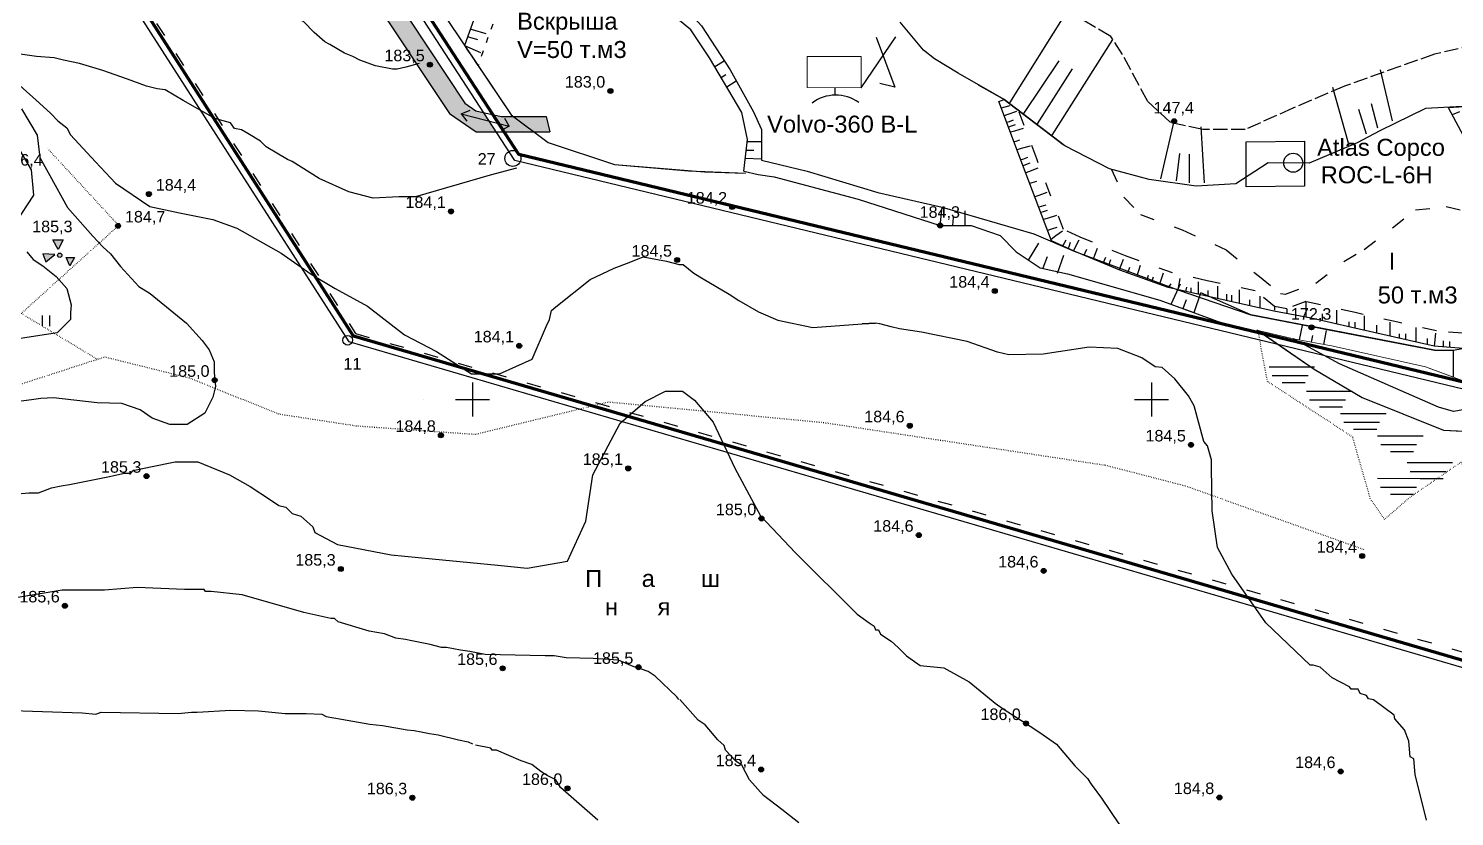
# Model space of a CAD drawing. Header units: millimetres. Extents: x 6243 to 9314, y 4730 to 7085.
# Drawn here: x 6669.2 to 7089.2, y 5077.3 to 5309.2 of the extents above; entities that cross this region are included whole.
import ezdxf

# ---------------------------------------------------------------- set-up
doc = ezdxf.new("R2010")
doc.units = ezdxf.units.MM
doc.header["$LTSCALE"] = 0.7
for name, pattern in [('ACAD_ISO02W100', [15, 12, -3]), ('ACAD_ISO03W100', [30, 12, -18]), ('ACAD_ISO07W100', [3, 0, -3])]:
    doc.linetypes.add(name, pattern=pattern)
for name, color, linetype in [('болото', 84, 'Continuous'), ('відм', 14, 'Continuous'), ('горизонталі', 22, 'Continuous'), ('горный отвод', 7, 'Continuous'), ('свердловини', 7, 'Continuous'), ('чорн', 255, 'Continuous'), ('штриховка', 7, 'Continuous')]:
    doc.layers.add(name, color=color, linetype=linetype)
doc.styles.get("Standard").update_dxf_attribs({"font": 'arial.ttf'})

msp = doc.modelspace()

# ---------------------------------------------------------------- hatches: boundary and pattern name
at = {"ltscale": 0.2, "true_color": 0x000000}
h = msp.add_hatch(color=18, dxfattribs=at)
h.dxf.hatch_style = 1
h.paths.add_polyline_path([(6821.68, 5283.31), (6812.06, 5283.31), (6818.01, 5278.84), (6822.76, 5278.84)])
h.paths.add_polyline_path([(6812.06, 5283.31), (6808.41, 5283.31), (6806.12, 5283.82), (6809.35, 5278.84), (6818.01, 5278.84)])
h.paths.add_polyline_path([(6743.38, 5369.37), (6738.08, 5367.43), (6749.92, 5349.55), (6770.18, 5318.94), (6793.19, 5284.18), (6801.13, 5278.84), (6806.95, 5278.84), (6803.31, 5284.44), (6800.95, 5284.96), (6797.73, 5287.24)])
h.paths.add_polyline_path([(6786.74, 5298.58, -1), (6788.2, 5298.58, -1)], flags=16)
h.paths.add_polyline_path([(6728.04, 5393.35), (6716.62, 5411.19), (6708.32, 5424.18), (6704.36, 5430.37), (6704.01, 5433.69), (6703.81, 5433.56), (6698.81, 5422.68), (6701.92, 5417.34), (6720.78, 5393.56), (6738.08, 5367.43), (6743.38, 5369.37)])
h.paths.add_polyline_path([(6702.28, 5435.08, -0.293014), (6700.49, 5437.88, -0.018732), (6700.5, 5438.11), (6698.76, 5438.43), (6695.71, 5433.25), (6695.71, 5428.04), (6697.57, 5424.82)])
h.paths.add_polyline_path([(6703.52, 5433.36), (6703.84, 5433.63), (6703.98, 5433.93), (6703.89, 5434.82, -0.13467), (6702.28, 5435.08), (6697.57, 5424.82), (6698.76, 5422.77)])
h.paths.add_polyline_path([(6772.69, 5297.71), (6786.28, 5297.71), (6786.28, 5304.71), (6772.7, 5304.71)], flags=25)
at = {"layer": 'відм', "ltscale": 0.2, "true_color": 0x000000}
h = msp.add_hatch(color=18, dxfattribs=at)
h.dxf.hatch_style = 1
h.paths.add_polyline_path([(6788.2, 5298.58, 1), (6786.74, 5298.58, 1)])
h = msp.add_hatch(color=18, dxfattribs=at)
h.dxf.hatch_style = 1
h.paths.add_polyline_path([(6841.35, 5290.81, 1), (6839.89, 5290.81, 1)])
h = msp.add_hatch(color=18, dxfattribs=at)
h.dxf.hatch_style = 1
h.paths.add_polyline_path([(6705.42, 5260.49, 1), (6703.96, 5260.49, 1)])
h = msp.add_hatch(color=18, dxfattribs=at)
h.dxf.hatch_style = 1
h.paths.add_polyline_path([(6794.4, 5255.38, 1), (6792.94, 5255.38, 1)])
h = msp.add_hatch(color=18, dxfattribs=at)
h.dxf.hatch_style = 1
h.paths.add_polyline_path([(6877.26, 5256.67, 1), (6875.79, 5256.67, 1)])
h = msp.add_hatch(color=18, dxfattribs=at)
h.dxf.hatch_style = 1
h.paths.add_polyline_path([(6696.34, 5251.13, 1), (6694.88, 5251.13, 1)])
h = msp.add_hatch(color=18, dxfattribs=at)
h.dxf.hatch_style = 1
h.paths.add_polyline_path([(6861.01, 5241.07, 1), (6859.55, 5241.07, 1)])
h = msp.add_hatch(color=18, dxfattribs=at)
h.dxf.hatch_style = 1
h.paths.add_polyline_path([(6954.57, 5231.95, 1), (6953.1, 5231.95, 1)])
h = msp.add_hatch(color=18, dxfattribs=at)
h.dxf.hatch_style = 1
h.paths.add_polyline_path([(6814.51, 5215.83, 1), (6813.04, 5215.83, 1)])
h = msp.add_hatch(color=18, dxfattribs=at)
h.dxf.hatch_style = 1
h.paths.add_polyline_path([(6724.81, 5205.71, 1), (6723.35, 5205.71, 1)])
h = msp.add_hatch(color=18, dxfattribs=at)
h.dxf.hatch_style = 1
h.paths.add_polyline_path([(6929.53, 5192.3, 1), (6928.06, 5192.3, 1)])
h = msp.add_hatch(color=18, dxfattribs=at)
h.dxf.hatch_style = 1
h.paths.add_polyline_path([(6791.46, 5189.49, 1), (6789.99, 5189.49, 1)])
h = msp.add_hatch(color=18, dxfattribs=at)
h.dxf.hatch_style = 1
h.paths.add_polyline_path([(7012.36, 5186.67, 1), (7010.89, 5186.67, 1)])
h = msp.add_hatch(color=18, dxfattribs=at)
h.dxf.hatch_style = 1
h.paths.add_polyline_path([(6846.61, 5179.74, 1), (6845.15, 5179.74, 1)])
h = msp.add_hatch(color=18, dxfattribs=at)
h.dxf.hatch_style = 1
h.paths.add_polyline_path([(6704.73, 5177.47, 1), (6703.27, 5177.47, 1)])
h = msp.add_hatch(color=18, dxfattribs=at)
h.dxf.hatch_style = 1
h.paths.add_polyline_path([(6885.85, 5164.97, 1), (6884.38, 5164.97, 1)])
h = msp.add_hatch(color=18, dxfattribs=at)
h.dxf.hatch_style = 1
h.paths.add_polyline_path([(6932.19, 5160.1, 1), (6930.72, 5160.1, 1)])
h = msp.add_hatch(color=18, dxfattribs=at)
h.dxf.hatch_style = 1
h.paths.add_polyline_path([(7062.78, 5153.95, 1), (7061.31, 5153.95, 1)])
h = msp.add_hatch(color=18, dxfattribs=at)
h.dxf.hatch_style = 1
h.paths.add_polyline_path([(6761.96, 5150.13, 1), (6760.49, 5150.13, 1)])
h = msp.add_hatch(color=18, dxfattribs=at)
h.dxf.hatch_style = 1
h.paths.add_polyline_path([(6968.96, 5149.57, 1), (6967.5, 5149.57, 1)])
h = msp.add_hatch(color=18, dxfattribs=at)
h.dxf.hatch_style = 1
h.paths.add_polyline_path([(6680.7, 5139.29, 1), (6679.24, 5139.29, 1)])
h = msp.add_hatch(color=18, dxfattribs=at)
h.dxf.hatch_style = 1
h.paths.add_polyline_path([(6809.62, 5120.9, 1), (6808.15, 5120.9, 1)])
h = msp.add_hatch(color=18, dxfattribs=at)
h.dxf.hatch_style = 1
h.paths.add_polyline_path([(6849.64, 5121.22, 1), (6848.17, 5121.22, 1)])
h = msp.add_hatch(color=18, dxfattribs=at)
h.dxf.hatch_style = 1
h.paths.add_polyline_path([(6963.76, 5104.68, 1), (6962.3, 5104.68, 1)])
h = msp.add_hatch(color=18, dxfattribs=at)
h.dxf.hatch_style = 1
h.paths.add_polyline_path([(6885.77, 5091.1, 1), (6884.3, 5091.1, 1)])
h = msp.add_hatch(color=18, dxfattribs=at)
h.dxf.hatch_style = 1
h.paths.add_polyline_path([(7056.44, 5090.54, 1), (7054.98, 5090.54, 1)])
h = msp.add_hatch(color=18, dxfattribs=at)
h.dxf.hatch_style = 1
h.paths.add_polyline_path([(6828.73, 5085.57, 1), (6827.27, 5085.57, 1)])
h = msp.add_hatch(color=18, dxfattribs=at)
h.dxf.hatch_style = 1
h.paths.add_polyline_path([(6783.03, 5082.81, 1), (6781.57, 5082.81, 1)])
h = msp.add_hatch(color=18, dxfattribs=at)
h.dxf.hatch_style = 1
h.paths.add_polyline_path([(7020.73, 5082.87, 1), (7019.26, 5082.87, 1)])
at = {"layer": 'чорн', "ltscale": 0.2, "true_color": 0x000000}
h = msp.add_hatch(color=18, dxfattribs=at)
h.dxf.hatch_style = 1
h.paths.add_polyline_path([(7007.39, 5281.94, 1), (7005.92, 5281.94, 1)])
h = msp.add_hatch(color=18, dxfattribs=at)
h.dxf.hatch_style = 1
h.paths.add_polyline_path([(6938.47, 5251.23, 1), (6937, 5251.23, 1)])
h = msp.add_hatch(color=18, dxfattribs=at)
h.dxf.hatch_style = 1
h.paths.add_polyline_path([(6676.99, 5242.72), (6673.49, 5242.89), (6674.31, 5240.5)])
h.paths.add_polyline_path([(6678.02, 5244.14), (6679.42, 5247.06), (6676.41, 5247.06)])
h.paths.add_polyline_path([(6682.76, 5241.86), (6680.31, 5241.86), (6681.43, 5239.34)])
h.paths.add_polyline_path([(6677.8, 5242.46, 1), (6679.08, 5242.46, 1)])
h = msp.add_hatch(color=18, dxfattribs=at)
h.dxf.hatch_style = 1
h.paths.add_polyline_path([(7047.84, 5221.25, 1), (7046.37, 5221.25, 1)])

# ---------------------------------------------------------------- linework, layer by layer
at = {"color": 18, "ltscale": 0.2, "true_color": 0x000000}
for points in [[(6703.57, 5437.88), (6704.36, 5430.37), (6708.32, 5424.18), (6716.62, 5411.19), (6728.04, 5393.35), (6743.38, 5369.37), (6797.73, 5287.24)], [(6720.78, 5393.56), (6749.92, 5349.55), (6770.18, 5318.94), (6793.19, 5284.18), (6801.13, 5278.84), (6822.76, 5278.84)], [(6819.98, 5366.27), (6797.7, 5304.25)], [(6797.7, 5304.25), (6811.44, 5283.77), (6822.28, 5275.63), (6841.81, 5269.16), (6863.63, 5267.37), (6880.41, 5266.62)], [(6948.97, 5292.65), (6954.51, 5289.49), (6956.56, 5288.32), (6963.63, 5282.94), (6968.54, 5279.2), (6973.96, 5275.08)], [(6797.73, 5287.24), (6800.95, 5284.96), (6808.41, 5283.31), (6821.68, 5283.31), (6822.76, 5278.84)]]:
    msp.add_lwpolyline(points, dxfattribs=at)
at = {"color": 18, "linetype": 'ACAD_ISO03W100', "ltscale": 0.2, "true_color": 0x000000}
msp.add_lwpolyline([(6824.17, 5361.99), (6801.65, 5298.37), (6797.7, 5304.25)], dxfattribs=at)
at = {"layer": 'болото', "color": 18, "ltscale": 0.2, "true_color": 0x000000}
for p, q in [((7034.6, 5209.66), (7048.01, 5209.65)), ((7035.53, 5207.08), (7046.1, 5207.08)), ((7038.43, 5205.04), (7045.24, 5205.04)), ((7045.65, 5202.45), (7059.06, 5202.45)), ((7046.57, 5199.88), (7057.14, 5199.87)), ((7049.48, 5197.83), (7056.28, 5197.83)), ((7055.69, 5195.9), (7069.1, 5195.9)), ((7056.62, 5193.32), (7067.19, 5193.32)), ((7059.52, 5191.28), (7066.33, 5191.28)), ((7066.56, 5189.35), (7079.97, 5189.35)), ((7067.49, 5186.78), (7078.06, 5186.78)), ((7070.39, 5184.73), (7077.2, 5184.73)), ((7075.25, 5181.44), (7088.66, 5181.43)), ((7076.18, 5178.86), (7086.75, 5178.86)), ((7066.53, 5176.82), (7079.94, 5176.81)), ((7067.45, 5174.24), (7078.02, 5174.24)), ((7079.08, 5176.81), (7085.89, 5176.81)), ((7070.36, 5172.2), (7077.16, 5172.19))]:
    msp.add_line(p, q, dxfattribs=at)
at = {"layer": 'болото', "color": 18, "linetype": 'ACAD_ISO07W100', "lineweight": 25, "ltscale": 0.2, "true_color": 0x000000}
msp.add_lwpolyline([(7150.26, 5205.02), (7159.75, 5197.08), (7164.46, 5168.69), (7174, 5153.92), (7200.06, 5141.56), (7203.46, 5137.17), (7185.05, 5115.76), (7174.56, 5107.42), (7158.41, 5089.31), (7152.75, 5108.93), (7136.6, 5139.36), (7130.28, 5146.91), (7119.1, 5149.02), (7109.28, 5154.21), (7100.7, 5167.7), (7091.15, 5181.5), (7075.67, 5170.85), (7068.59, 5164.72), (7064.43, 5170.85), (7059.25, 5188.96), (7034.12, 5205.35), (7031.37, 5220.31)], dxfattribs=at)
at = {"layer": 'відм', "color": 18, "ltscale": 0.2, "true_color": 0x000000}
for centre in [(6787.47, 5298.58), (6840.62, 5290.81), (6704.69, 5260.49), (6793.67, 5255.38), (6876.52, 5256.67), (6695.61, 5251.13), (6860.28, 5241.07), (6953.84, 5231.95), (6813.77, 5215.83), (6724.08, 5205.71), (6928.8, 5192.3), (6790.72, 5189.49), (7011.63, 5186.67), (6845.88, 5179.74), (6704, 5177.47), (6885.11, 5164.97), (6931.45, 5160.1), (7062.05, 5153.95), (6761.23, 5150.13), (6968.23, 5149.57), (6679.97, 5139.29), (6808.89, 5120.9), (6848.91, 5121.22), (6963.03, 5104.68), (6885.03, 5091.1), (7055.71, 5090.54), (6828, 5085.57), (6782.3, 5082.81), (7020, 5082.87)]:
    msp.add_circle(centre, 0.733, dxfattribs=at)
at = {"layer": 'горизонталі', "color": 18, "true_color": 0x000000}
for points in [[(6784.3, 5298.87), (6780.35, 5297.83), (6777.86, 5297.21), (6776.41, 5297.21), (6771.43, 5298.25), (6766.87, 5299.91), (6764.79, 5300.94), (6762.3, 5301.98), (6757.95, 5304.47), (6756.5, 5305.3), (6753.38, 5308), (6750.27, 5311.32), (6746.75, 5312.57), (6744.26, 5313.81), (6741.35, 5315.89), (6732.64, 5319.42), (6723.3, 5322.32), (6720.81, 5323.15), (6715.62, 5324.19), (6713.34, 5324.4), (6710.85, 5323.98), (6702.35, 5322.33), (6675.87, 5319.33), (6661.67, 5317.72)], [(6812.92, 5268.15), (6805.25, 5266.08), (6783.25, 5259.65), (6778.27, 5259.65), (6770.8, 5259.24), (6763.54, 5261.11), (6754.83, 5265.05), (6746.94, 5270.03), (6745.49, 5270.65), (6739.27, 5274.39), (6737.61, 5276.05), (6733.87, 5278.33), (6732.01, 5279.37), (6729.93, 5279.79), (6728.69, 5281.45), (6726.61, 5282.07), (6724.12, 5282.69), (6714.83, 5288.05), (6709.47, 5291.14), (6707.11, 5291.41), (6704, 5292.24), (6698.4, 5294.32), (6691.14, 5296.81), (6684.29, 5298.88), (6679.52, 5299.92), (6676.82, 5300.54), (6671.63, 5300.96), (6662.71, 5302.21)], [(6666.65, 5292.45), (6672.46, 5287.27), (6675.78, 5284.15), (6677.85, 5282.08), (6680.55, 5280), (6681.59, 5277.93), (6688.93, 5270.02), (6694.84, 5263.66), (6704.97, 5256.78), (6713.76, 5254.97), (6723.54, 5252.95), (6730.61, 5250.41), (6743.7, 5243.05), (6752.46, 5236.87), (6759.59, 5232.68), (6769.12, 5227.52), (6779.95, 5219.07), (6789.41, 5214.12), (6799.68, 5207.61), (6807.95, 5207.61), (6817.6, 5211.87), (6821.84, 5221.67), (6822.67, 5223.54), (6823.29, 5226.24), (6824.54, 5227.28), (6834.7, 5235.37), (6841.76, 5238.68), (6846.12, 5240.34), (6850.27, 5242), (6857.11, 5240.76), (6860.85, 5239.72), (6862.09, 5239.72), (6865.2, 5237.23), (6867.9, 5235.57), (6875.58, 5231), (6878.48, 5229.13), (6884.29, 5225.81), (6889.89, 5223.32), (6900.27, 5221.24), (6914.79, 5222.28), (6918.73, 5222.49), (6914.79, 5222.28)], [(6667.19, 5285.54), (6671.8, 5277.79), (6672.61, 5271.26), (6675.57, 5265.9), (6680.75, 5256.56), (6688.22, 5248.05), (6691.13, 5244.94), (6693.41, 5242.86), (6696.31, 5239.13), (6701.71, 5233.32), (6705.03, 5231.24), (6713.12, 5224.6), (6715.81, 5222.52), (6720.38, 5217.34), (6722.45, 5214.64), (6723.9, 5211.11), (6723.9, 5208), (6724.32, 5203.85), (6723.49, 5200.74), (6721.2, 5195.96), (6716.02, 5192.65), (6710.83, 5192.65), (6705.64, 5194.52), (6702.11, 5197.01), (6696.72, 5198.87), (6689.46, 5199.08), (6676.59, 5200.54), (6672.86, 5200.33), (6670.16, 5199.92), (6664.15, 5199.09)], [(6665.06, 5276.17), (6670.01, 5267.58), (6670.75, 5260.12), (6665.28, 5251.88)], [(6668.72, 5243.49), (6670.59, 5241.21), (6673.49, 5239.34), (6677.43, 5236.22), (6680.54, 5232.7), (6681.79, 5227.92), (6681.58, 5225.64), (6681.58, 5223.57), (6677.64, 5219.63), (6657.3, 5216.52)], [(7080.96, 5076.18), (7077.64, 5089.67), (7077.23, 5094.23), (7076.19, 5094.85), (7075.78, 5099.42), (7074.53, 5102.74), (7071.63, 5106.06), (7071.42, 5107.1), (7065.4, 5111.66), (7063.95, 5111.87), (7063.33, 5112.91), (7061.46, 5113.53), (7060.84, 5114.78), (7058.76, 5114.78), (7058.35, 5115.4), (7053.16, 5118.1), (7049.64, 5121.21), (7047.56, 5121.83), (7046.73, 5121.83), (7033.69, 5134.31), (7023.69, 5148.65), (7019.44, 5156.41), (7017.9, 5167.28), (7017.69, 5180.14), (7017.7, 5182.22), (7016.45, 5186.37), (7015.41, 5187.61), (7012.51, 5198.19), (7010.85, 5201.1), (7006.91, 5206.08), (7003.18, 5209.4), (7001.1, 5209.61), (6997.16, 5212.31), (6990.11, 5215), (6981.6, 5215.42), (6968.11, 5213.35), (6957.95, 5213.14), (6954.63, 5213.97), (6945.7, 5217.09), (6932.22, 5219.79), (6925.79, 5220.83), (6923.3, 5221.45), (6919.98, 5222.28), (6918.73, 5222.49)], [(6664.97, 5172.11), (6669.33, 5172.53), (6672.23, 5172.53), (6675.97, 5173.98), (6678.87, 5174.6), (6681.36, 5175.02), (6692.57, 5177.3), (6697.55, 5178.33), (6699.41, 5178.33), (6700.04, 5179.16), (6705.22, 5180.2), (6712.45, 5181.64), (6719.1, 5181.64), (6728.46, 5177.83), (6734.48, 5174.38), (6740.49, 5170.44), (6742.98, 5168.78), (6745.06, 5168.36), (6746.93, 5166.5), (6749.42, 5165.67), (6752.94, 5162.55), (6753.56, 5160.89), (6760.29, 5157.33), (6776.08, 5154.28), (6788.1, 5153.11), (6799.33, 5152.02), (6807.48, 5151.23), (6816.14, 5150.39), (6827.95, 5152.47), (6833.43, 5164.22), (6835.44, 5177.88), (6843.52, 5193.03), (6850.88, 5199.39), (6856.9, 5202.44), (6861.85, 5202.44), (6865.35, 5199.86), (6870.91, 5193.39), (6877.29, 5179.83), (6882.89, 5169.41), (6884.86, 5165.76), (6895.11, 5154.92), (6913.32, 5136.8), (6916.85, 5134.31), (6918.3, 5133.27), (6918.72, 5132.23), (6919.55, 5132.23), (6920.17, 5130.99), (6923.28, 5128.91), (6925.35, 5127.04), (6927.84, 5124.55), (6931.87, 5121.72), (6938.84, 5121.02), (6946.31, 5116.87), (6951.7, 5112.51), (6953.98, 5110.65), (6956.27, 5108.99), (6965.6, 5102.97), (6968.09, 5101.31), (6972.03, 5098.61), (6977.43, 5092.18), (6981.16, 5088.44), (6982.2, 5086.78), (6985.31, 5082.63), (6992.98, 5071.22)], [(6860.82, 5111.7), (6860.2, 5112.53), (6853.77, 5118.55), (6851.7, 5120), (6849.83, 5120.62), (6847.34, 5121.45), (6842.98, 5123.32), (6835.51, 5123.74), (6827.59, 5123.99), (6827.59, 5123.99), (6824.1, 5124.57), (6821.4, 5124.57), (6803.77, 5124.99), (6799.2, 5125.82), (6796.51, 5126.24), (6792.36, 5127.07), (6790.91, 5127.07), (6787.59, 5127.9), (6782.19, 5128.94), (6780.32, 5129.35), (6777.42, 5129.77), (6774.1, 5131.01), (6769.54, 5131.84), (6760.41, 5134.54), (6759.37, 5135.58), (6758.33, 5135.58), (6750.37, 5137.3), (6732.18, 5142.5), (6723.06, 5143.47), (6721.4, 5143.47), (6720.99, 5144.09), (6717.04, 5144.09), (6715.18, 5144.09), (6701.28, 5144.72), (6691.65, 5143.89), (6679.11, 5143.89), (6660.66, 5140.88)], [(6896.09, 5075.38), (6891.11, 5079.33), (6885.72, 5083.48), (6881.57, 5088.04), (6879.29, 5092.4), (6877.63, 5093.44), (6874.52, 5096.76), (6874.1, 5098.21), (6872.23, 5099.87), (6868.5, 5104.23), (6866.43, 5105.68), (6861.03, 5111.7)], [(6661.64, 5108.62), (6685.08, 5107.79), (6689.03, 5107.37), (6690.69, 5108), (6713.3, 5107.58), (6717.24, 5107.99), (6718.9, 5107.99), (6728.86, 5108.61), (6736.96, 5108.4), (6744.84, 5107.57), (6751.06, 5107.57), (6755.63, 5107.36), (6756.87, 5106.74), (6761.44, 5105.91), (6769.74, 5104.46), (6773.47, 5104.04), (6780.73, 5102.79), (6782.81, 5102.59), (6784.88, 5102.17), (6787.37, 5101.75), (6789.86, 5101.34), (6795.88, 5099.89), (6798.78, 5099.26), (6800.03, 5098.64)], [(6836.96, 5076.23), (6825.96, 5085.77), (6824.51, 5088.05), (6822.02, 5089.3), (6820.15, 5090.54), (6817.46, 5092.62), (6814.34, 5093.66), (6807.08, 5096.77), (6805.84, 5096.77), (6805.42, 5097.39), (6800.86, 5098.23)]]:
    msp.add_lwpolyline(points, dxfattribs=at)
at = {"layer": 'горный отвод', "color": 18, "ltscale": 0.2, "true_color": 0x000000}
for points in [[(7101.75, 5118.13), (6763.7, 5216.95), (6669.54, 5363.81), (6703.57, 5437.88), (6904.12, 5595.57), (6921.23, 6210.33), (7090.25, 6238.81), (7199.86, 6190.22), (7293.11, 6086.23), (7361.1, 6123.46), (7378.12, 6087.96), (7340.09, 6060.82), (7338.46, 5566.72), (7475, 5378.32), (7101.75, 5118.13)], [(7371.91, 5668.57), (7363.94, 5566.46), (7445.48, 5414.32), (7419.57, 5371.06), (7097.86, 5201.57), (6812.43, 5270.41), (6703.57, 5437.88), (6918.96, 5598.23), (6916.57, 5727.78)], [(7370.03, 5670.34), (7361.89, 5566.02), (7443.17, 5414.37), (7418.13, 5372.58), (7097.59, 5203.71), (6813.68, 5272.18), (6706.28, 5437.39), (6920.99, 5597.24), (6918.58, 5727.75)], [(7370.03, 5670.34), (7361.89, 5566.02), (7443.17, 5414.37), (7418.13, 5372.58), (7097.59, 5203.71), (6813.68, 5272.18), (6706.28, 5437.39), (6920.99, 5597.24), (6918.58, 5727.75)], [(7370.03, 5670.33), (7361.89, 5566.03), (7443.17, 5414.37), (7418.14, 5372.57), (7097.59, 5203.7), (6813.68, 5272.17), (6706.28, 5437.39), (6920.99, 5597.24), (6918.57, 5727.75)], [(7370.03, 5670.34), (7361.89, 5566.02), (7443.16, 5414.37), (7418.13, 5372.58), (7097.59, 5203.71), (6813.68, 5272.18), (6706.29, 5437.39), (6920.99, 5597.24), (6918.58, 5727.75)]]:
    msp.add_lwpolyline(points, dxfattribs=at)
at = {"layer": 'горный отвод', "color": 18, "lineweight": 200, "ltscale": 0.2, "true_color": 0x000000}
msp.add_lwpolyline([(7101.39, 5120.34), (6764.99, 5218.68), (6671.84, 5363.97), (6705.21, 5436.59), (6906.11, 5594.56), (6923.21, 6208.61), (7089.99, 6236.71), (7198.64, 6188.54), (7292.67, 6083.68), (7360.2, 6120.66), (7375.56, 6088.62), (7338.07, 6061.87), (7336.43, 5566.06), (7472.15, 5378.8)], close=True, dxfattribs=at)
msp.add_lwpolyline([(7370.03, 5670.33), (7361.89, 5566.03), (7443.17, 5414.37), (7418.14, 5372.57), (7097.59, 5203.7), (6813.68, 5272.17), (6706.28, 5437.39), (6920.99, 5597.24), (6918.57, 5727.75)], dxfattribs=at)
at = {"layer": 'свердловини', "color": 18, "linetype": 'ACAD_ISO03W100', "lineweight": 30, "ltscale": 0.5, "true_color": 0x000000}
msp.add_lwpolyline([(6710, 5436.7), (6672.97, 5363.75), (6765.55, 5219.44), (7100.96, 5123.03), (7465.14, 5379.32), (7330.21, 5564.54), (7327.8, 6028.9)], dxfattribs=at)
at = {"layer": 'чорн', "color": 18, "lineweight": 0, "ltscale": 0.2, "true_color": 0x000000}
for p, q in [((6672.14, 5363.51), (6741.17, 5255.85)), ((6864.31, 5308.8), (6855.38, 5316.16)), ((6869.82, 5300.63), (6864.31, 5308.8)), ((6879.38, 5284.51), (6869.82, 5300.63)), ((6898.56, 5291.81), (6898.57, 5300.95)), ((6898.57, 5300.95), (6914.5, 5300.99)), ((6914.5, 5300.99), (6914.49, 5291.79)), ((6914.49, 5291.79), (6898.56, 5291.81)), ((6881.04, 5276.53), (6879.38, 5284.51)), ((6879.88, 5267.25), (6881.04, 5276.53)), ((6884.14, 5266.26), (6879.88, 5267.25)), ((6888.84, 5265.55), (6884.14, 5266.26)), ((6913.63, 5258.94), (6888.84, 5265.55)), ((6937.04, 5251.45), (6913.63, 5258.94)), ((6946.89, 5251.23), (6938.47, 5251.23)), ((6955.41, 5248.32), (6946.89, 5251.23)), ((7012.54, 5225.59), (7002.48, 5229.29)), ((7014.57, 5231.38), (7012.54, 5225.59)), ((7041.79, 5217.91), (7031.37, 5220.31)), ((7031.37, 5220.31), (7047.94, 5208.95)), ((7047.94, 5208.95), (7031.37, 5220.31)), ((7031.37, 5220.31), (7041.79, 5217.91)), ((7053.51, 5215.71), (7041.79, 5217.91)), ((7041.79, 5217.91), (7053.51, 5215.71)), ((7080.7, 5209.68), (7053.51, 5215.71)), ((7053.51, 5215.71), (7080.7, 5209.68)), ((7088.86, 5214.49), (7083.34, 5214.49)), ((7088.93, 5214.5), (7088.86, 5214.49)), ((7088.93, 5206.56), (7088.93, 5214.5)), ((7047.94, 5208.95), (7062.01, 5200.58)), ((7062.01, 5200.58), (7047.94, 5208.95)), ((7091.46, 5205.59), (7080.7, 5209.68)), ((7080.7, 5209.68), (7088.93, 5206.56)), ((7062.01, 5200.58), (7085.98, 5191)), ((7085.98, 5191), (7062.01, 5200.58)), ((7085.98, 5191), (7102.66, 5190.15)), ((7102.66, 5190.15), (7085.98, 5191))]:
    msp.add_line(p, q, dxfattribs=at)
at = {"layer": 'чорн', "color": 18, "ltscale": 0.5, "true_color": 0x000000}
for p, q in [((6958.25, 5287.33), (6975.22, 5314.45)), ((6970.74, 5277.84), (6988.58, 5305.93)), ((6871.38, 5298), (6874.17, 5299.68)), ((6962.4, 5284.18), (6972.83, 5299.66)), ((6966.39, 5281.14), (6976.71, 5297.3)), ((7070.97, 5282.01), (7067.47, 5297.04)), ((6873.26, 5294.83), (6874.6, 5295.71)), ((6874.92, 5292.03), (6877.7, 5293.77)), ((7058.01, 5275.48), (7053.4, 5291.83)), ((7063.3, 5278.08), (7061.02, 5285.42)), ((7066.7, 5279.92), (7064.78, 5287.06)), ((7002.74, 5264.99), (7006.65, 5281.94)), ((7015.56, 5263.76), (7014.59, 5280.25)), ((6880.97, 5275.93), (6885.12, 5276)), ((6880.36, 5271.07), (6885.12, 5270.84)), ((6880.66, 5273.45), (6882.83, 5273.45)), ((7007.38, 5264.34), (7008.32, 5272.43)), ((7011.23, 5263.8), (7011.23, 5272.24)), ((6937.74, 5251.23), (6938.37, 5256.64)), ((6945.12, 5251.23), (6945.15, 5255.53)), ((6941.44, 5251.23), (6941.66, 5253.55)), ((6963.79, 5241.04), (6966.79, 5246)), ((6968.11, 5238.82), (6969.41, 5242.08)), ((6972.27, 5237.22), (6974.19, 5242.49)), ((7005.75, 5228.09), (7008.5, 5234.08)), ((7009.31, 5226.78), (7010.29, 5229.49)), ((7012.54, 5225.59), (7014.57, 5231.38)), ((7043.54, 5217.58), (7044.46, 5221.8)), ((7047.07, 5216.92), (7047.55, 5218.88)), ((7050.72, 5216.24), (7051.5, 5220.33)), ((7088.93, 5206.56), (7088.93, 5214.5))]:
    msp.add_line(p, q, dxfattribs=at)
at = {"layer": 'чорн', "color": 18, "ltscale": 0.2, "true_color": 0x000000}
for p, q in [((6800.03, 5308.87), (6799.43, 5309.06)), ((6804.05, 5307.66), (6800.03, 5308.87)), ((6799.24, 5306.57), (6798.61, 5306.78)), ((6801.54, 5305.84), (6799.24, 5306.57)), ((6797.7, 5304.25), (6802.34, 5302.12)), ((6956.37, 5285.97), (6955.72, 5285.79)), ((6958.25, 5286.49), (6956.37, 5285.97)), ((6957.4, 5283.81), (6956.58, 5283.53)), ((6960.24, 5284.79), (6957.4, 5283.81)), ((7089.08, 5284.01), (7088.5, 5283.76)), ((7090.68, 5284.68), (7089.08, 5284.01)), ((6958.05, 5281.78), (6957.35, 5281.52)), ((6958.68, 5280.47), (6957.85, 5280.18)), ((6959.28, 5282.23), (6958.05, 5281.78)), ((6959.88, 5280.9), (6958.68, 5280.47)), ((6962.22, 5279.8), (6959.66, 5279.04)), ((6959.66, 5279.04), (6958.43, 5278.68)), ((6960.06, 5276), (6959.51, 5275.83)), ((6961.16, 5276.35), (6960.06, 5276)), ((6961.62, 5273.85), (6960.4, 5273.49)), ((6964.23, 5274.6), (6961.62, 5273.85)), ((6963.48, 5271.2), (6961.96, 5270.7)), ((6961.96, 5270.7), (6961.52, 5270.55)), ((6962.92, 5269.13), (6962.17, 5268.84)), ((6964.19, 5269.61), (6962.92, 5269.13)), ((6963.78, 5267.07), (6962.96, 5266.77)), ((6966.52, 5268.08), (6963.78, 5267.07)), ((6964.72, 5263.76), (6964.16, 5263.61)), ((6966.11, 5264.14), (6964.72, 5263.76)), ((6966.77, 5260.11), (6965.64, 5259.69)), ((6969.17, 5260.99), (6966.77, 5260.11)), ((6967.45, 5256.78), (6966.83, 5256.58)), ((6968.04, 5255.27), (6967.4, 5255.09)), ((6968.87, 5257.22), (6967.45, 5256.78)), ((6969.24, 5255.61), (6968.04, 5255.27)), ((6972.05, 5254.15), (6969.23, 5253.29)), ((6969.23, 5253.29), (6968.2, 5252.97)), ((6970.53, 5250.16), (6969.41, 5249.78)), ((6972.1, 5250.69), (6970.53, 5250.16)), ((6971.8, 5248.16), (6970.42, 5247.12)), ((6973.73, 5249.6), (6971.8, 5248.16)), ((6974.14, 5245.84), (6973.81, 5245.26)), ((6974.75, 5246.9), (6974.14, 5245.84)), ((6976.04, 5246.19), (6975.61, 5244.98)), ((6978.56, 5246.96), (6977.44, 5244.65)), ((6975.61, 5244.98), (6975.45, 5244.52)), ((6977.44, 5244.65), (6977.02, 5243.79)), ((6980.33, 5243.05), (6980.14, 5242.62)), ((6980.84, 5244.14), (6980.33, 5243.05)), ((6983.23, 5242.38), (6982.93, 5241.58)), ((6984.02, 5244.44), (6983.23, 5242.38)), ((6986.44, 5241.8), (6986.08, 5240.93)), ((6986.08, 5240.93), (6985.89, 5240.47)), ((6987.65, 5240.36), (6987.5, 5239.87)), ((6987.88, 5241.11), (6987.65, 5240.36)), ((6993.02, 5237.53), (6992.94, 5237.31)), ((6993.53, 5238.89), (6993.02, 5237.53)), ((6996.1, 5237.59), (6995.7, 5236.3)), ((6996.69, 5239.5), (6996.1, 5237.59)), ((7003.42, 5237.21), (7002.63, 5234.87)), ((6998.73, 5235.45), (6998.67, 5235.23)), ((6999.04, 5236.52), (6998.73, 5235.45)), ((7000.31, 5235.47), (7000.06, 5234.72)), ((7000.49, 5236.01), (7000.31, 5235.47)), ((7002.63, 5234.87), (7002.3, 5233.91)), ((7005.64, 5234.1), (7004.93, 5232.96)), ((7008.31, 5235.61), (7007.7, 5232.34)), ((7010.32, 5233.11), (7010.12, 5232.21)), ((7013.78, 5234.65), (7013.78, 5230.97)), ((7019.44, 5233.42), (7019.44, 5229.7)), ((7010.12, 5232.21), (7010.12, 5231.79)), ((7011.59, 5232.93), (7011.59, 5232.05)), ((7011.59, 5232.05), (7011.59, 5231.46)), ((7029.25, 5224.98), (7014.57, 5231.38)), ((7016.55, 5232.07), (7016.55, 5230.35)), ((7022.05, 5230.99), (7022.05, 5229.12)), ((7023.55, 5230.72), (7023.55, 5228.78)), ((7025.82, 5232.27), (7025.82, 5228.27)), ((7028.88, 5229.38), (7028.88, 5227.59)), ((7031.92, 5230.42), (7031.92, 5226.9)), ((7045.45, 5228.83), (7045.45, 5224.23)), ((7046.48, 5221.64), (7029.25, 5224.98)), ((7039.87, 5226.74), (7039.87, 5225.27)), ((7050.26, 5225.22), (7050.26, 5223.21)), ((7054.5, 5226.32), (7054.5, 5222.25)), ((7062.62, 5224.6), (7062.62, 5220.41)), ((7083.34, 5214.49), (7047.82, 5221.38)), ((7058.07, 5222.92), (7058.07, 5221.44)), ((7059.91, 5222.76), (7059.91, 5221.02)), ((7066.24, 5221.85), (7066.24, 5219.59)), ((7070.23, 5222.79), (7070.23, 5218.69)), ((7077.84, 5221.18), (7077.84, 5216.97)), ((7072.94, 5219.32), (7072.94, 5218.08)), ((7074.77, 5219.32), (7074.77, 5217.67)), ((7081.19, 5217.98), (7081.19, 5216.21)), ((7083.67, 5219.52), (7083.22, 5215.76)), ((7085.85, 5217.29), (7085.85, 5215.52)), ((7087.78, 5217.1), (7087.78, 5215.35)), ((6799.99, 5204.99), (6799.99, 5194.99)), ((6999.99, 5204.99), (6999.99, 5194.99)), ((6785.67, 5199.99), (6785.67, 5199.99)), ((6794.99, 5199.99), (6804.99, 5199.99)), ((6794.99, 5199.99), (6794.99, 5199.99)), ((6794.99, 5199.99), (6799.99, 5199.99)), ((6994.99, 5199.99), (7004.99, 5199.99)), ((6994.99, 5199.99), (6994.99, 5199.99)), ((6994.99, 5199.99), (6999.99, 5199.99))]:
    msp.add_line(p, q, dxfattribs=at)
for points in [[(6721.88, 5422.79), (6735.24, 5397.36), (6811.44, 5283.77), (6822.28, 5275.63), (6841.81, 5269.16), (6868.35, 5266.99), (6880.41, 5266.62)], [(6914.49, 5291.79), (6924.68, 5306.79)], [(6918.88, 5306.62), (6924.35, 5291.91), (6919.95, 5292.99)], [(7087.32, 5285.96), (7120.08, 5224.91), (7139.18, 5231.11), (7178.09, 5248.69), (7162.33, 5262.99), (7153.59, 5265.66), (7137.67, 5291.96), (7133.47, 5301.71), (7121.86, 5301.3), (7114.14, 5295.74), (7106.7, 5291.63)], [(6906.8, 5289.59), (6906.8, 5291.8)], [(6954.98, 5287.75), (6956.56, 5288.32)], [(7087.32, 5285.96), (7096.88, 5286.56), (7106.7, 5291.63)], [(6796.68, 5284.1), (6799.28, 5285.15)], [(6796.68, 5284.1), (6810.81, 5280.48)], [(6796.68, 5284.1), (6798.32, 5281.97)], [(6810.81, 5280.48), (6808.48, 5279.24)], [(6810.81, 5280.48), (6809.5, 5282.71)], [(6678.02, 5244.14), (6676.41, 5247.06), (6679.42, 5247.06), (6678.02, 5244.14)], [(6673.49, 5242.89), (6674.31, 5240.5), (6676.99, 5242.72), (6673.49, 5242.89)], [(6680.31, 5241.86), (6682.76, 5241.86), (6681.43, 5239.34), (6680.31, 5241.86)], [(6991.69, 5241.19), (6990.98, 5239.43), (6990.47, 5238.21)], [(6673.24, 5224.73), (6673.24, 5221.66)], [(6675.38, 5224.7), (6675.38, 5221.63)], [(7036.25, 5227.41), (7036.25, 5226.35)]]:
    msp.add_lwpolyline(points, dxfattribs=at)
at = {"layer": 'чорн', "color": 18, "ltscale": 0.5, "true_color": 0x000000}
for points in [[(6814.84, 5329.69), (6825.42, 5330.6), (6836.95, 5328), (6848.35, 5324.78), (6859.81, 5318.58), (6867.45, 5310.03), (6875.91, 5297.01), (6882.73, 5284.65), (6885.12, 5279.51), (6885.12, 5270.45), (6898.56, 5267.24), (6919.43, 5260.97), (6938.37, 5256.64), (6965.29, 5248.78), (6977.18, 5243.72), (7007.7, 5232.34), (7029.25, 5224.98)], [(6879.88, 5267.25), (6881.04, 5276.53), (6879.38, 5284.51), (6869.82, 5300.63), (6864.31, 5308.8), (6855.38, 5316.16), (6843.58, 5322.43), (6831.21, 5327.31), (6814.84, 5329.69)], [(7096.88, 5286.56), (7080.65, 5285.66), (7067.24, 5279.1), (7060.58, 5275.52), (7046.44, 5269.62), (7034.37, 5269.64), (7024.86, 5263.47), (7013.19, 5262.84), (6999.31, 5264.79), (6987.59, 5267.89), (6974.49, 5274.67), (6956.56, 5288.32), (6943.04, 5296.03), (6936.04, 5300.3), (6932.87, 5302.81), (6925.94, 5311.09)], [(6879.88, 5267.25), (6884.14, 5266.26), (6888.84, 5265.55), (6913.63, 5258.94), (6937.74, 5251.23), (6946.89, 5251.23), (6955.41, 5248.32), (6960.13, 5243.52), (6967.17, 5238.76), (6975.21, 5236.98), (7002.48, 5229.29), (7020.46, 5222.67)], [(7029.25, 5224.98), (7083.34, 5214.49), (7088.86, 5214.49), (7103.46, 5217.14), (7119.71, 5224.79), (7147, 5233.65), (7188.67, 5253.5)], [(7208.85, 5245.57), (7115.72, 5202.02), (7101.41, 5198.63), (7088.95, 5196.47), (7084.55, 5197.72), (7055.34, 5210.48), (7041.79, 5217.91)], [(7031.06, 5220.52), (7047.94, 5208.95), (7062.01, 5200.58), (7085.98, 5191), (7102.66, 5190.15), (7109.92, 5191.4)]]:
    msp.add_lwpolyline(points, dxfattribs=at)
at = {"layer": 'чорн', "color": 18, "linetype": 'ACAD_ISO07W100', "ltscale": 0.2, "true_color": 0x000000}
for points in [[(6631.68, 5316.57), (6612.66, 5290.11), (6588.01, 5253.67), (6579.56, 5245.55), (6614.65, 5222.93), (6634.37, 5208.4), (6667.47, 5204.72), (6691.7, 5212.57), (6716.6, 5206.38), (6742.99, 5195.75), (6765.91, 5192.26), (6800.8, 5189.79), (6840.12, 5199.32), (6903.35, 5193.27), (6986.4, 5180.7), (7009.98, 5174.6), (7062.76, 5155.8)], [(6689.49, 5211.85), (6667.09, 5225.34), (6695.8, 5251.23), (6674.83, 5273.93)]]:
    msp.add_lwpolyline(points, dxfattribs=at)
at = {"layer": 'чорн', "color": 18, "linetype": 'ACAD_ISO02W100', "ltscale": 0.5, "true_color": 0x000000}
msp.add_lwpolyline([(7100.59, 5305.61), (7083.3, 5301.64), (7056.79, 5292.24), (7041.64, 5285.76), (7027.62, 5279.47), (7015.13, 5279.48), (7005.62, 5281.52), (6998.87, 5287.77), (6991.45, 5301.6), (6988.05, 5306.9), (6978.25, 5312.64)], dxfattribs=at)
at = {"layer": 'чорн', "color": 18, "ltscale": 0.2, "true_color": 0x000000}
msp.add_lwpolyline([(7027.83, 5275.9), (7045.03, 5276.01), (7045.03, 5262.76), (7027.83, 5262.64)], close=True, dxfattribs=at)
for centre, radius in [((7006.65, 5281.94), 0.733), ((6811.9, 5270.98), 2.35), ((7041.73, 5269.7), 2.8), ((6937.74, 5251.23), 0.733), ((6678.44, 5242.46), 0.641), ((7047.1, 5221.25), 0.733), ((6763.22, 5217.47), 1.43)]:
    msp.add_circle(centre, radius, dxfattribs=at)
msp.add_arc((6907, 5277.91), 11.69, 54.6841, 126.6921, dxfattribs=at)
at = {"layer": 'чорн', "color": 18, "lineweight": 0, "ltscale": 0.2, "true_color": 0x000000}
for centre, start, end in [((6937.74, 5251.23), 162.2649, 180), ((6937.74, 5251.23), 180, 359.9895), ((7047.1, 5221.25), 147.9886, 180), ((7047.1, 5221.25), 180, 0), ((7047.1, 5221.25), 0, 10.0491)]:
    msp.add_arc(centre, 0.733, start, end, dxfattribs=at)
at = {"layer": 'штриховка', "color": 18, "ltscale": 0.5, "true_color": 0x000000}
msp.add_lwpolyline([(7146.29, 5234.81), (7129.4, 5227.22), (7117.8, 5222.01), (7108.25, 5219.13), (7103.52, 5217.06), (7098.6, 5215.87), (7091.78, 5215), (7083.22, 5215.76), (7071.56, 5218.39), (7058.99, 5221.23), (7047.05, 5223.93), (7036.01, 5225.99), (7015.4, 5230.61), (7004.93, 5232.96), (6990.68, 5238.13), (6977.18, 5243.72), (6970.57, 5246.75), (6962.02, 5269.23), (6954.98, 5287.75)], dxfattribs=at)
at = {"layer": 'штриховка', "color": 18, "linetype": 'ACAD_ISO03W100', "ltscale": 0.5, "true_color": 0x000000}
for points in [[(7142.75, 5238.13), (7127.57, 5231.31), (7116.23, 5226.21), (7106.7, 5223.34), (7102.08, 5221.32), (7097.78, 5220.28), (7091.69, 5219.5), (7083.92, 5220.19), (7072.54, 5222.76), (7059.98, 5225.6), (7045.45, 5228.83), (7039.87, 5226.74), (7036.25, 5227.41), (7030.49, 5232.02), (7016.38, 5234.98), (7006.19, 5237.27), (6992.3, 5242.3), (6978.97, 5247.83), (6974.1, 5250.06), (6966.2, 5270.82), (6960.84, 5284.94)], [(6988.14, 5267.92), (6988.14, 5267.92), (6991.89, 5259.54), (6996.78, 5254.5), (7009.05, 5249.93), (7021.98, 5244.08), (7031.78, 5236.24), (7038, 5231.26), (7039.5, 5230.98), (7048.36, 5234.3), (7056.63, 5240.63), (7062.61, 5244.19), (7077.76, 5255.84), (7086.79, 5256.78), (7099.68, 5253.67), (7113.2, 5254.53), (7124.85, 5258.54), (7137.66, 5248.55), (7147.05, 5239.72), (7149.59, 5240.93), (7160.87, 5246.33), (7172.81, 5253.06)]]:
    msp.add_lwpolyline(points, dxfattribs=at)

# ---------------------------------------------------------------- texts
at = {"color": 18, "ltscale": 0.2, "true_color": 0x000000, "char_height": 5, "attachment_point": 1}
for s, width, insert in [('Вскрыша\\PV=50 т.м3', 45.216, (6813.14, 5313.87)), ('Volvo-360 B-L', 68.3234, (6886.77, 5283.57))]:
    msp.add_mtext_dynamic_manual_height_columns(s, width=width, gutter_width=12.5, heights=[0], dxfattribs=dict(at, insert=insert))
at = {"layer": 'чорн', "color": 18, "ltscale": 0.2, "true_color": 0x000000, "attachment_point": 1}
for s, width, insert, char_height, rotation in [('183,5', 2.4374, (6774.06, 5302.98), 3.4, 359.9895), ('183,0', 2.4374, (6827.21, 5295.21), 3.4, 359.9895), ('147,4', 2.4374, (7000.61, 5287.61), 3.4, 359.9895), ('186,4', 2.4374, (6661.54, 5272.26), 3.4, 359.9895), ('27', 2.4374, (6801.54, 5272.53), 3.4, 359.9895), ('184,4', 2.4374, (6706.73, 5264.88), 3.4, 359.9895), ('184,1', 2.4374, (6780.26, 5259.78), 3.4, 359.9895), ('184,2', 2.4374, (6863.12, 5261.07), 3.4, 359.9895), ('184,7', 2.4374, (6697.65, 5255.52), 3.4, 359.9895), ('184,3', 2.4374, (6931.7, 5256.89), 3.4, 359.9895), ('185,3', 2.4374, (6670.32, 5252.65), 3.4, 359.9895), ('184,5', 2.4374, (6846.87, 5245.47), 3.4, 359.9895), ('184,4', 2.4374, (6940.43, 5236.35), 3.4, 359.9895), ('172,3', 2.4374, (7041.06, 5226.91), 3.4, 359.9895), ('184,1', 2.4374, (6800.37, 5220.22), 3.4, 359.9895), ('11', 2.4374, (6762, 5212.24), 3.4, 359.9325), ('185,0', 2.4374, (6710.67, 5210.1), 3.4, 359.9895), ('184,6', 2.4374, (6915.39, 5196.69), 3.4, 359.9895), ('184,8', 2.4374, (6777.32, 5193.88), 3.4, 359.9895), ('184,5', 2.4374, (6998.22, 5191.06), 3.4, 359.9895), ('185,1', 2.4374, (6832.47, 5184.13), 3.4, 359.9895), ('185,3', 2.4374, (6690.59, 5181.86), 3.4, 359.9895), ('185,0', 2.4374, (6871.7, 5169.36), 3.4, 359.9895), ('184,6', 2.4374, (6918.04, 5164.5), 3.4, 359.9895), ('184,4', 2.4374, (7048.64, 5158.34), 3.4, 359.9895), ('185,3', 2.4374, (6747.82, 5154.52), 3.4, 359.9895), ('184,6', 2.4374, (6954.82, 5153.97), 3.4, 359.9895), ('П      а       ш        н      я', 48.9892, (6833.18, 5149.85), 5, 359.9895), ('185,6', 2.4374, (6666.56, 5143.69), 3.4, 359.9895), ('185,6', 2.4374, (6795.48, 5125.3), 3.4, 359.9895), ('185,5', 2.4374, (6835.5, 5125.61), 3.4, 359.9895), ('186,0', 2.4374, (6949.62, 5109.07), 3.4, 359.9895), ('185,4', 2.4374, (6871.63, 5095.49), 3.4, 359.9895), ('184,6', 2.4374, (7042.3, 5094.93), 3.4, 359.9895), ('186,3', 2.4374, (6768.89, 5087.2), 3.4, 359.9895), ('186,0', 2.4374, (6814.59, 5089.97), 3.4, 359.9895), ('184,8', 2.4374, (7006.59, 5087.27), 3.4, 359.9895)]:
    msp.add_mtext_dynamic_manual_height_columns(s, width=width, gutter_width=12.5, heights=[0], dxfattribs=dict(at, insert=insert, char_height=char_height, rotation=rotation))
at = {"layer": 'чорн', "color": 18, "ltscale": 0.2, "true_color": 0x000000, "char_height": 5, "attachment_point": 1}
for s, width, heights, insert in [('Atlas Copco', 60.925, [0], (7048.76, 5276.75)), ('ROC-L-6H', 58.108, [0], (7049.82, 5268.66)), (' I', 23.642, [0], (7067.93, 5243.27)), ('50 т.м3', 27.6922, [12.72], (7066.61, 5233.29))]:
    msp.add_mtext_dynamic_manual_height_columns(s, width=width, gutter_width=12.5, heights=heights, dxfattribs=dict(at, insert=insert))

doc.saveas('drawing.dxf')
